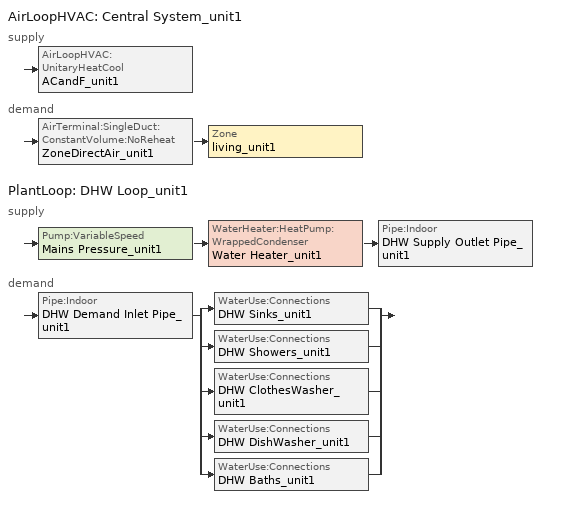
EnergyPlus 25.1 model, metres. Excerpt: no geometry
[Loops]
AirLoopHVAC 'Central System_unit1'
 supply: AirLoopHVAC:UnitaryHeatCool 'ACandF_unit1'
 demand: AirTerminal:SingleDuct:ConstantVolume:NoReheat 'ZoneDirectAir_unit1' > Zone 'living_unit1'
PlantLoop 'DHW Loop_unit1'
 supply: Pump:VariableSpeed 'Mains Pressure_unit1' > WaterHeater:HeatPump:WrappedCondenser 'Water Heater_unit1' > Pipe:Indoor 'DHW Supply Outlet Pipe_unit1'
 demand: Pipe:Indoor 'DHW Demand Inlet Pipe_unit1' > split
  | WaterUse:Connections 'DHW Sinks_unit1'
  | WaterUse:Connections 'DHW Showers_unit1'
  | WaterUse:Connections 'DHW ClothesWasher_unit1'
  | WaterUse:Connections 'DHW DishWasher_unit1'
  | WaterUse:Connections 'DHW Baths_unit1'
[Material] Thermal Absorptance=0.9
Name | Roughness | Thickness | Conductivity | Density | Specific Heat | Solar Absorptance | Visible Absorptance
CopperPipe | MediumRough | 0.01905 | 401 | 2243 | 837 | 0.65 | 0.65
Pipe Insulation | VeryRough | 0.0406504 | 0.0331717 | 91 | 836 | 0.5 | 0.5
[Construction]
Insulated Pipe: Pipe Insulation, CopperPipe
[DesignSpecification:OutdoorAir]
SZ_DSOA_living_unit1: Outdoor Air Method=Flow/Zone; Outdoor Air Flow per Person=0; Outdoor Air Flow per Zone=0.0283168
[Sizing:Zone]
living_unit1: Zone Cooling Design Supply Air Temperature Input Method=SupplyAirTemperature; Zone Cooling Design Supply Air Temperature=12; Zone Heating Design Supply Air Temperature Input Method=SupplyAirTemperature; Zone Heating Design Supply Air Temperature=50; Zone Cooling Design Supply Air Humidity Ratio=0.0075; Zone Heating Design Supply Air Humidity Ratio=0.008; Design Specification Outdoor Air Object=SZ_DSOA_living_unit1; Cooling Design Air Flow Method=DesignDay; Cooling Minimum Air Flow per Zone Floor Area=0.000762; Heating Design Air Flow Method=DesignDay; Heating Maximum Air Flow per Zone Floor Area=0.002032; Heating Maximum Air Flow=0.141576; Heating Maximum Air Flow Fraction=0.3
[Sizing:System]
Central System_unit1: Type of Load to Size On=Sensible; Design Outdoor Air Flow Rate=autosize; Central Heating Maximum System Air Flow Ratio=1; Preheat Design Temperature=7; Preheat Design Humidity Ratio=0.008; Precool Design Temperature=11; Precool Design Humidity Ratio=0.0075; Central Cooling Design Supply Air Temperature=12; Central Heating Design Supply Air Temperature=50; Type of Zone Sum to Use=NonCoincident; 100 Outdoor Air in Cooling=No; 100 Outdoor Air in Heating=No; Central Cooling Design Supply Air Humidity Ratio=0.0075; Central Heating Design Supply Air Humidity Ratio=0.008; Cooling Supply Air Flow Rate Method=DesignDay; Heating Supply Air Flow Rate Method=DesignDay; Zone Maximum Outdoor Air Fraction=1; Cooling Design Capacity Method=FractionOfAutosizedCoolingCapacity; Cooling Design Capacity=autosize; Fraction of Autosized Cooling Design Capacity=1.15; Heating Design Capacity Method=FractionOfAutosizedHeatingCapacity; Heating Design Capacity=autosize; Fraction of Autosized Heating Design Capacity=1.25; Central Cooling Capacity Control Method=OnOff
[Sizing:Plant]
DHW Loop_unit1: Loop Type=Heating; Design Loop Exit Temperature=48.8889; Loop Design Temperature Difference=5.55556
[ZoneControl:Thermostat]
Zone Thermostat_unit1: Zone or ZoneList=living_unit1; Control Type Schedule=zone_control_type; Control 1=thermostat_living Dual SP Control
[ThermostatSetpoint:DualSetpoint]
thermostat_living Dual SP Control: Heating Setpoint Temperature Schedule=heating_sch; Cooling Setpoint Temperature Schedule=cooling_sch
[ZoneHVAC:EnergyRecoveryVentilator]
ERV_unit1: Availability Schedule=always_avail; Heat Exchanger=OA_Heat_Recovery_Unit1; Supply Air Flow Rate=0.0283168; Exhaust Air Flow Rate=0.0283168; Supply Air Fan=OASupplyFan_unit1; Exhaust Air Fan=OAExhaustFan_unit1
[AirTerminal:SingleDuct:ConstantVolume:NoReheat]
ZoneDirectAir_unit1: Availability Schedule=PowerOutage_Avail; Maximum Air Flow Rate=autosize
[Zone equipment]
living_unit1: ZoneDirectAir_unit1, Water Heater_unit1, ERV_unit1
[Fan:OnOff]
Name | Availability Schedule | Fan Total Efficiency | Pressure Rise | Maximum Flow Rate | Motor Efficiency | Motor In Airstream Fraction | EndUse Subcategory
Supply Fan_unit1 | PowerOutage_Avail | 0.50054 | 400 | autosize | 0.863 | 1 | General
OASupplyFan_unit1; OAExhaustFan_unit1 | always_avail | 0.6 | 1059.44 | 0.0283168 | 1 | 0 | Ventilation
Heat Pump Water Heater Fan_unit1 | PowerOutage_Avail | 0.7 | 100 | autosize | 0.9 | 1 | General
[Coil:Cooling:DX:SingleSpeed]
DX Cooling Coil_unit1: Availability Schedule=PowerOutage_Avail; Gross Rated Total Cooling Capacity=autosize; Gross Rated Sensible Heat Ratio=autosize; Gross Rated Cooling COP=4.09263; Rated Air Flow Rate=autosize; Total Cooling Capacity Function of Temperature Curve=Cool-Cap-fT; Total Cooling Capacity Function of Flow Fraction Curve=ConstantCubic; Energy Input Ratio Function of Temperature Curve=Cool-EIR-fT; Energy Input Ratio Function of Flow Fraction Curve=ConstantCubic; Part Load Fraction Correlation Curve=Cool-PLF-fPLR
[Coil:Heating:electric]
Main electric heating coil_unit1: Availability Schedule=PowerOutage_Avail; Efficiency=1; Nominal Capacity=autosize
[Coil:WaterHeating:AirToWaterHeatPump:Wrapped]
Heat Pump Water Heater Evaporator_unit1: Rated Heating Capacity=1500; Rated COP=4.05; Rated Sensible Heat Ratio=0.981; Rated Evaporator Inlet Air DryBulb Temperature=19.7; Rated Evaporator Inlet Air WetBulb Temperature=13.5; Rated Condenser Water Temperature=48.89; Rated Evaporator Air Flow Rate=0.189; Evaporator Fan Power Included in Rated COP=yes; Maximum Ambient Temperature for Crankcase Heater Operation=10; Evaporator Air Temperature Type for Curve Objects=WetBulbTemperature; Heating Capacity Function of Temperature Curve=HPWH-Htg-Cap-fT; Heating COP Function of Temperature Curve=HPWH-Htg-COP-fT; Part Load Fraction Correlation Curve=HPWH-COP-fPLR
[HeatExchanger:AirToAir:SensibleAndLatent]
OA_Heat_Recovery_Unit1: Availability Schedule=always_avail; Nominal Supply Air Flow Rate=0.0283168; Sensible Effectiveness at 100 Heating Air Flow=0.75; Latent Effectiveness at 100 Heating Air Flow=0; Sensible Effectiveness at 100 Cooling Air Flow=0.75; Latent Effectiveness at 100 Cooling Air Flow=0; Nominal Electric Power=0; Supply Air Outlet Temperature Control=No; Heat Exchanger Type=Plate; Frost Control Type=None; Threshold Temperature=-16.8333; Initial Defrost Time Fraction=0.083; Rate of Defrost Time Fraction Increase=0.0216; Economizer Lockout=No
[AirLoopHVAC:UnitaryHeatCool]
ACandF_unit1: Availability Schedule=PowerOutage_Avail; Supply Air Fan Operating Mode Schedule=fan_cycle; Maximum Supply Air Temperature=80; Cooling Supply Air Flow Rate=autosize; Heating Supply Air Flow Rate=autosize; No Load Supply Air Flow Rate=0; Controlling Zone or Thermostat Location=living_unit1; Supply Fan=Supply Fan_unit1; Fan Placement=BlowThrough; Heating Coil=Main electric Heating Coil_unit1; Cooling Coil=DX Cooling Coil_unit1; Dehumidification Control Type=None
[AirLoopHVAC]
Central System_unit1: Design Supply Air Flow Rate=autosize
[Pipe:Indoor] Construction=Insulated Pipe; Environment Type=ZONE; Ambient Temperature Zone=living_unit1; Pipe Inside Diameter=0.02; Pipe Length=2
DHW Demand Inlet Pipe_unit1; DHW Supply Outlet Pipe_unit1
[Pump:VariableSpeed]
Mains Pressure_unit1: Design Maximum Flow Rate=autosize; Design Pump Head=1; Design Power Consumption=0; Motor Efficiency=1; Fraction of Motor Inefficiencies to Fluid Stream=0; Coefficient 1 of the Part Load Performance Curve=0; Coefficient 2 of the Part Load Performance Curve=1; Coefficient 3 of the Part Load Performance Curve=0; Coefficient 4 of the Part Load Performance Curve=0; Design Minimum Flow Rate=0; Pump Control Type=Intermittent; Pump Flow Rate Schedule=PowerOutage_Avail
[WaterHeater:Stratified]
Water Heater_Tank_unit1: EndUse Subcategory=Water Heater; Tank Volume=0.302833; Tank Height=1.594; Tank Shape=VerticalCylinder; Maximum Temperature Limit=51; Heater Priority Control=MasterSlave; Heater 1 Setpoint Temperature Schedule=dhw_setpt_hpwh; Heater 1 Deadband Temperature Difference=2; Heater 1 Capacity=4500; Heater 1 Height=1.129; Heater 2 Setpoint Temperature Schedule=dhw_setpt_hpwh; Heater 2 Deadband Temperature Difference=2; Heater 2 Capacity=0; Heater 2 Height=0.266; Heater Fuel Type=electricity; Heater Thermal Efficiency=1; Off Cycle Parasitic Fuel Consumption Rate=8.3; Off Cycle Parasitic Fuel Type=Electricity; Off Cycle Parasitic Heat Fraction to Tank=0; Off Cycle Parasitic Height=1; On Cycle Parasitic Fuel Consumption Rate=8.3; On Cycle Parasitic Fuel Type=Electricity; On Cycle Parasitic Heat Fraction to Tank=0; On Cycle Parasitic Height=1; Ambient Temperature Indicator=Zone; Ambient Temperature Zone=living_unit1; Uniform Skin Loss Coefficient per Unit Area to Ambient Temperature=0.232136; Skin Loss Fraction to Zone=1; Off Cycle Flue Loss Fraction to Zone=1; Use Side Effectiveness=1; Use Side Inlet Height=0; Use Side Outlet Height=autocalculate; Source Side Effectiveness=1; Source Side Inlet Height=0.7; Source Side Outlet Height=0; Inlet Mode=Fixed; Use Side Design Flow Rate=autosize; Source Side Design Flow Rate=autosize; Indirect Water Heating Recovery Time=1.5; Number of Nodes=12
[WaterHeater:Sizing]
Water Heater_Tank_unit1: Design Mode=ResidentialHUD-FHAMinimum; Number of Bedrooms=3; Number of Bathrooms=3
[WaterHeater:HeatPump:WrappedCondenser]
Water Heater_unit1: Availability Schedule=PowerOutage_Avail; Compressor Setpoint Temperature Schedule=Compressor Setpoint; Dead Band Temperature Difference=5; Condenser Bottom Location=0.0664167; Condenser Top Location=0.863417; Evaporator Air Flow Rate=autocalculate; Inlet Air Configuration=ZoneAirOnly; Inlet Air Zone=living_unit1; Tank=Water Heater_Tank_unit1; DX Coil=Heat Pump Water Heater Evaporator_unit1; Minimum Inlet Air Temperature for Compressor Operation=10; Maximum Inlet Air Temperature for Compressor Operation=48.89; Compressor Location=Zone; Fan=Heat Pump Water Heater Fan_unit1; Fan Placement=DrawThrough; On Cycle Parasitic Electric Load=0; Off Cycle Parasitic Electric Load=0; Tank Element Control Logic=MutuallyExclusive; Control Sensor 1 Height In Stratified Tank=1.262; Control Sensor 1 Weight=0.75; Control Sensor 2 Height In Stratified Tank=0.464
[PlantLoop]
DHW Loop_unit1: Fluid Type=Water; Plant Equipment Operation Scheme=DHW Loop Operation_unit1; Maximum Loop Temperature=100; Minimum Loop Temperature=0; Maximum Loop Flow Rate=autosize; Minimum Loop Flow Rate=0; Plant Loop Volume=autocalculate; Load Distribution Scheme=Optimal
[PlantEquipmentList]
DHW Plant Equipment_unit1: Water Heater_unit1
[PlantEquipmentOperation:HeatingLoad]
DHW Control Scheme_unit1: Load Range 1 Lower Limit=0; Load Range 1 Upper Limit=1000000000000000; Range 1 Equipment List=DHW Plant Equipment_unit1
[PlantEquipmentOperationSchemes]
DHW Loop Operation_unit1: Control Scheme 1=DHW Control Scheme_unit1; Control Scheme 1 Schedule=PowerOutage_Avail
[SetpointManager:Scheduled]
DHW Loop Setpoint Manager_unit1: Control Variable=Temperature; Schedule=DHWSupplySetpoint; Setpoint Node or NodeList=DHW Supply Outlet Node_unit1
[WaterUse:Equipment] EndUse Subcategory=Domestic Hot Water
Name | Peak Flow Rate | Flow Rate Fraction Schedule | Target Temperature Schedule
Clothes Washer_unit1 | 1.62192e-06 | ClothesWasher_flow_sch | CWWaterTempSchedule
Dishwasher_unit1 | 6.36685e-07 | Dishwasher_flow_sch | DWWaterTempSchedule
Sinks_unit1 | 7.1934e-05 | BA_sink_sch | SSBWaterTempSchedule
Showers_unit1 | 0.000141975 | BA_shower_sch | SSBWaterTempSchedule
Baths_unit1 | 0.00027764 | BA_bath_sch | SSBWaterTempSchedule
[WaterUse:Connections] Drain Water Heat Exchanger Type=None
Name | Water Use Equipment 1
DHW Sinks_unit1 | Sinks_unit1
DHW Showers_unit1 | Showers_unit1
DHW ClothesWasher_unit1 | Clothes Washer_unit1
DHW DishWasher_unit1 | Dishwasher_unit1
DHW Baths_unit1 | Baths_unit1
[Schedule:Day:Hourly]
DishwasherWeekday_flow_sch: 0.0732349, 0.0325383, 0.0243798, 0.0162691, 0.0162691, 0.0488074, 0.0976625, 0.146518, 0.276814, 0.309352, 0.268655, 0.227959, 0.195373, 0.2198, 0.179104, 0.170945, 0.179104, 0.236069, 0.415221, 0.5292, 0.43149, 0.31751, 0.211642, 0.146518
DishwasherWeekend_flow_sch: 0.078466, 0.0348624, 0.0261213, 0.0174312, 0.0174312, 0.0522936, 0.104638, 0.156983, 0.296586, 0.331449, 0.287845, 0.244241, 0.209328, 0.2355, 0.191897, 0.183156, 0.191897, 0.252931, 0.444879, 0.567, 0.46231, 0.34019, 0.226759, 0.156983
DishwasherVacation_flow_sch; ClothesWasherVacation_flow_sch: 0, 0, 0, 0, 0, 0, 0, 0, 0, 0, 0, 0, 0, 0, 0, 0, 0, 0, 0, 0, 0, 0, 0, 0
ClothesWasherWeekday_flow_sch: 0.0503457, 0.0402658, 0.0201059, 0.0201059, 0.0402658, 0.0604256, 0.120851, 0.261916, 0.392901, 0.463461, 0.453381, 0.402981, 0.362662, 0.322396, 0.282076, 0.261916, 0.271996, 0.261916, 0.261916, 0.261916, 0.261916, 0.251836, 0.171251, 0.0906654
ClothesWasherWeekend_flow_sch: 0.0615932, 0.0492613, 0.0245977, 0.0245977, 0.0492613, 0.073925, 0.14785, 0.32043, 0.480677, 0.567, 0.554668, 0.493009, 0.443682, 0.39442, 0.345093, 0.32043, 0.332761, 0.32043, 0.32043, 0.32043, 0.32043, 0.308098, 0.209509, 0.11092
[Schedule:Week:Compact]
DishwasherWeek_flow_sch: For: Weekdays, DishwasherWeekday_flow_sch, For: CustomDay1, DishwasherVacation_flow_sch, For: AllOtherDays, DishwasherWeekend_flow_sch
ClothesWasherWeek_flow_sch: For: Weekdays, ClothesWasherWeekday_flow_sch, For: CustomDay1, ClothesWasherVacation_flow_sch, For: AllOtherDays, ClothesWasherWeekend_flow_sch
[Schedule:Year]
Dishwasher_flow_sch: DishwasherWeek_flow_sch, 1, 1, 12, 31
ClothesWasher_flow_sch: ClothesWasherWeek_flow_sch, 1, 1, 12, 31
[Schedule:Compact]
BA_shower_sch: Through: 12/31, For: AllDays, Until: 1:00, 0.00110418, Until: 2:00, 0.0005019, Until: 3:00, 0.00030114, Until: 4:00, 0.0005019, Until: 5:00, 0.00140532, Until: 6:00, 0.00521976, Until: 7:00, 0.0118448, Until: 8:00, 0.0117445, Until: 9:00, 0.0095361, Until: 10:00, 0.00742812, Until: 11:00, 0.0060228, Until: 12:00, 0.00471786, Until: 13:00, 0.00341292, Until: 14:00, 0.00291102, Until: 15:00, 0.00260988, Until: 16:00, 0.0025095, Until: 17:00, 0.0030114, Until: 18:00, 0.00391482, Until: 19:00, 0.00421596, Until: 20:00, 0.00421596, Until: 21:00, 0.00421596, Until: 22:00, 0.00411558, Until: 23:00, 0.00291102, Until: 24:00, 0.00210798
BA_bath_sch: Through: 12/31, For: AllDays, Until: 1:00, 0.000103091, Until: 2:00, 5.15455e-05, Until: 3:00, 5.15455e-05, Until: 4:00, 5.15455e-05, Until: 5:00, 0.000103091, Until: 6:00, 0.000244841, Until: 7:00, 0.000592773, Until: 8:00, 0.000747409, Until: 9:00, 0.0008505, Until: 10:00, 0.000747409, Until: 11:00, 0.000592773, Until: 12:00, 0.000451023, Until: 13:00, 0.000399477, Until: 14:00, 0.000296386, Until: 15:00, 0.000296386, Until: 16:00, 0.000296386, Until: 17:00, 0.000502568, Until: 18:00, 0.000592773, Until: 19:00, 0.00099225, Until: 20:00, 0.00128864, Until: 21:00, 0.00128864, Until: 22:00, 0.00099225, Until: 23:00, 0.0008505, Until: 24:00, 0.000502568
BA_sink_sch: Through: 12/31, For: AllDays, Until: 1:00, 0.00244871, Until: 2:00, 0.00122436, Until: 3:00, 0.000874539, Until: 4:00, 0.000874539, Until: 5:00, 0.00122436, Until: 6:00, 0.00314834, Until: 7:00, 0.00734613, Until: 8:00, 0.0108443, Until: 9:00, 0.0115439, Until: 10:00, 0.0108443, Until: 11:00, 0.00944503, Until: 12:00, 0.00874539, Until: 13:00, 0.00857049, Until: 14:00, 0.00787086, Until: 15:00, 0.00752104, Until: 16:00, 0.00717122, Until: 17:00, 0.00839558, Until: 18:00, 0.011369, Until: 19:00, 0.0131181, Until: 20:00, 0.0120686, Until: 21:00, 0.00996975, Until: 22:00, 0.00839558, Until: 23:00, 0.00699632, Until: 24:00, 0.00472251
zone_control_type: Through: 12/31, For: AllDays, Until 24:00, 4
dhw_setpt_hpwh: Through: 12/31, For: AllDays, Until 24:00, 44
always_avail: Through: 12/31, For: AllDays, Until: 24:00, 1
heating_sch: Through: 12/31, For: AllDays, Until: 24:00, 22.2222
cooling_sch: Through: 12/31, For: AllDays, Until: 24:00, 23.8889
fan_cycle: Through: 12/31, For: AllDays, Until: 24:00, 0
[SCHEDULE:COMPACT]
PowerOutage_Avail: Through: 7/15, For: AllDays, Until: 24:00, 1, Through: 7/18, For: AllDays, Until: 24:00, 0, Through: 12/15, For: AllDays, Until: 24:00, 1, Through: 12/18, For: AllDays, Until: 24:00, 0, Through: 12/31, For: AllDays, Until: 24:00, 1
[Schedule:Constant]
Name | Hourly Value
DWWaterTempSchedule; CWWaterTempSchedule; DHWSupplySetpoint | 48.8889
SSBWaterTempSchedule | 40.5556
Compressor Setpoint | 50
[Curve:Quadratic] Minimum Value of x=0; Maximum Value of x=1
Name | Coefficient1 Constant | Coefficient2 x | Coefficient3 x2 | Minimum Curve Output | Maximum Curve Output
HPWH-COP-fPLR | 1 | 0 | 0
Cool-PLF-fPLR | 0.801414 | 0.237447 | -0.0393773 | 0.7 | 1
[Curve:Cubic]
ConstantCubic: Coefficient1 Constant=1; Coefficient2 x=0; Coefficient3 x2=0; Coefficient4 x3=0; Minimum Value of x=-100; Maximum Value of x=100
[Curve:Biquadratic] Maximum Value of x=100; Maximum Value of y=100
Name | Coefficient1 Constant | Coefficient2 x | Coefficient3 x2 | Coefficient4 y | Coefficient5 y2 | Coefficient6 xy | Minimum Value of x | Minimum Value of y | Minimum Curve Output
HPWH-Htg-Cap-fT | 0.563 | 0.0437 | 3.9e-05 | 0.0055 | -0.000148 | -0.000145 | 0 | 0 | 0
HPWH-Htg-COP-fT | 1.1332 | 0.063 | -9.79e-05 | -0.00972 | -2.14e-05 | -0.000686 | 0 | 0
Cool-Cap-fT | 1.26489 | -0.035055 | 0.00211086 | -0.00152689 | -7.0308e-06 | -0.000469184 | -100 | -100
Cool-EIR-fT | 0.384024 | 0.0296967 | -0.00113293 | 0.00649067 | 0.000262699 | -0.000120722 | -100 | -100
